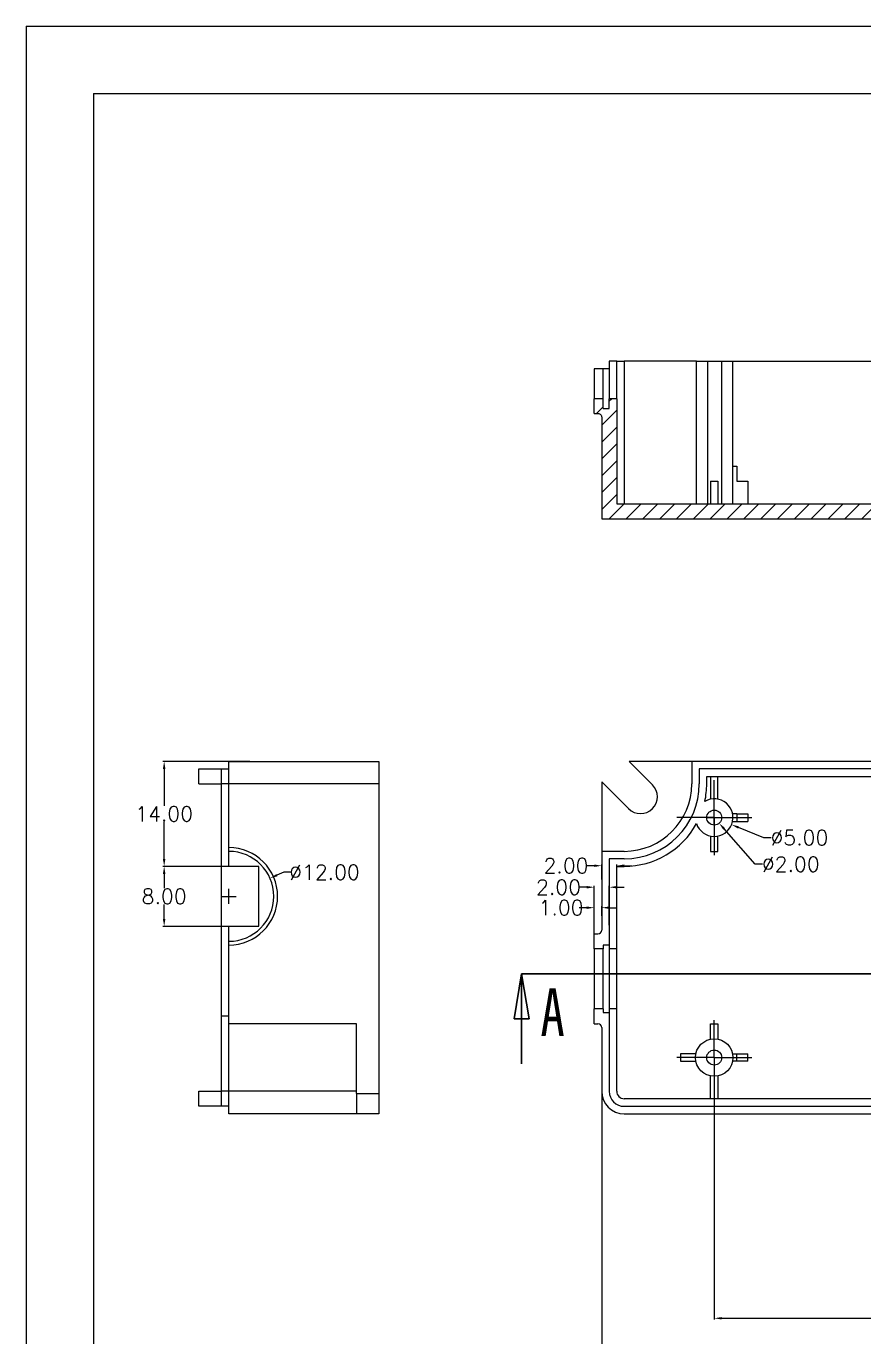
# Model space of a CAD drawing. Header units: inches. Extents: x 1561 to 2692, y 327 to 703.
# Drawn here: x 1560.6 to 1672.2, y 528.4 to 703.1 of the extents above; entities that cross this region are included whole.
import ezdxf

# ---------------------------------------------------------------- set-up
doc = ezdxf.new("R2010")
doc.units = ezdxf.units.IN
doc.header["$LTSCALE"] = 15
doc.linetypes.add('CENTERX2', pattern=[101.6, 63.5, -12.7, 12.7, -12.7])
doc.styles.add('SLDTEXTSTYLE0', font='TXT', dxfattribs={"width": 0.75})
doc.styles.get("Standard").update_dxf_attribs({"font": 'txt', "bigfont": 'gbcbig.shx'})
doc.dimstyles.new('2.5', dxfattribs={"dimtxt": 2, "dimasz": 1, "dimexe": 0.18, "dimexo": 0.0625, "dimgap": 0.09, "dimtad": 0, "dimtih": 1, "dimtoh": 1, "dimzin": 0, "dimdsep": 46, "dimtxsty": 'Standard', "dimcen": 1, "dimadec": 0, "dimazin": 2, "dimtfac": 1, "dimtofl": 0, "dimtmove": 0, "dimatfit": 3, "dimfxl": 1, "dimtolj": 1, "dimtzin": 0, "dimarcsym": 0})

# ---------------------------------------------------------------- blocks, each defined once
blk = doc.blocks.new('SW_CENTERMARKSYMBOL_0')
at = {"color": 0, "linetype": 'Continuous', "lineweight": 0}
for p, q in [((0, 2.5), (0, 5)), ((0, 0), (0, 2.5)), ((-2.5, 0), (-5, 0)), ((0, 0), (-2.5, 0)), ((0, 0), (0, -2.5)), ((0, 0), (2.5, 0)), ((2.5, 0), (5, 0)), ((0, -2.5), (0, -5))]:
    blk.add_line(p, q, dxfattribs=at)
blk = doc.blocks.new('SW_CENTERMARKSYMBOL_3')
at = {"color": 0, "linetype": 'Continuous', "lineweight": 0}
for p, q in [((0, 2.5), (0, 5)), ((0, 0), (0, 2.5)), ((-2.5, 0), (-5, 0)), ((0, 0), (-2.5, 0)), ((0, 0), (0, -2.5)), ((0, 0), (2.5, 0)), ((2.5, 0), (5, 0)), ((0, -2.5), (0, -5))]:
    blk.add_line(p, q, dxfattribs=at)
blk = doc.blocks.new('_CLOSED')
at = {"color": 0, "linetype": 'ByBlock', "lineweight": -2}
for p, q in [((-1, 0.166667), (0, 0)), ((-1, 0.166667), (-1, -0.166667)), ((0, 0), (-1, -0.166667)), ((0, 0), (-1, 0))]:
    blk.add_line(p, q, dxfattribs=at)
blk = doc.blocks.new('*D102')
at = {"color": 0, "lineweight": -2}
for p, q in [((1652.3, 565.55), (1652.3, 530.67)), ((1808.3, 563.34), (1808.3, 530.67)), ((1653.3, 530.85), (1725.88, 530.85)), ((1807.3, 530.85), (1734.72, 530.85))]:
    blk.add_line(p, q, dxfattribs=at)
at = {"color": 0}
for points in [[(1653.3, 531.01), (1653.3, 530.68), (1652.3, 530.85)], [(1807.3, 531.01), (1807.3, 530.68), (1808.3, 530.85)]]:
    blk.add_solid(points, dxfattribs=at)
at = {"layer": 'Defpoints', "color": 0}
for p in [(1652.3, 565.61), (1808.3, 563.4), (1808.3, 530.85)]:
    blk.add_point(p, dxfattribs=at)
at = {"color": 0, "insert": (1730.3, 530.85), "char_height": 2, "attachment_point": 5}
blk.add_mtext('\\A1;156.00', dxfattribs=at)
blk = doc.blocks.new('*D106')
at = {"color": 0, "lineweight": -2}
for p, q in [((1808.3, 572.46), (1808.3, 524.94)), ((1637.3, 563.22), (1637.3, 524.94)), ((1638.3, 525.12), (1718.71, 525.12)), ((1807.3, 525.12), (1726.89, 525.12))]:
    blk.add_line(p, q, dxfattribs=at)
at = {"color": 0}
for points in [[(1638.3, 525.28), (1638.3, 524.95), (1637.3, 525.12)], [(1807.3, 525.28), (1807.3, 524.95), (1808.3, 525.12)]]:
    blk.add_solid(points, dxfattribs=at)
at = {"layer": 'Defpoints', "color": 0}
for p in [(1808.3, 572.52), (1637.3, 563.29), (1808.3, 525.12)]:
    blk.add_point(p, dxfattribs=at)
at = {"color": 0, "insert": (1722.8, 525.12), "char_height": 2, "attachment_point": 5}
blk.add_mtext('\\A1;171.00', dxfattribs=at)
blk = doc.blocks.new('*D108')
at = {"color": 0, "lineweight": -2}
for p, q in [((1635.3, 585.6), (1634.3, 585.6)), ((1636.3, 581.17), (1636.3, 585.78)), ((1637.3, 584.52), (1637.3, 585.78)), ((1638.3, 585.6), (1639.3, 585.6))]:
    blk.add_line(p, q, dxfattribs=at)
at = {"color": 0}
for points in [[(1635.3, 585.76), (1635.3, 585.43), (1636.3, 585.6)], [(1638.3, 585.76), (1638.3, 585.43), (1637.3, 585.6)]]:
    blk.add_solid(points, dxfattribs=at)
at = {"layer": 'Defpoints', "color": 0}
for p in [(1636.3, 585.6), (1637.3, 584.46), (1636.3, 581.11)]:
    blk.add_point(p, dxfattribs=at)
at = {"color": 0, "insert": (1631.88, 585.6), "char_height": 2, "attachment_point": 5}
blk.add_mtext('\\A1;1.00', dxfattribs=at)
blk = doc.blocks.new('*D109')
at = {"color": 0, "lineweight": -2}
for p, q in [((1635.3, 588.33), (1634.3, 588.33)), ((1636.3, 581.24), (1636.3, 588.51)), ((1638.3, 583.27), (1638.3, 588.51)), ((1639.3, 588.33), (1640.3, 588.33))]:
    blk.add_line(p, q, dxfattribs=at)
at = {"color": 0}
for points in [[(1635.3, 588.49), (1635.3, 588.16), (1636.3, 588.33)], [(1639.3, 588.49), (1639.3, 588.16), (1638.3, 588.33)]]:
    blk.add_solid(points, dxfattribs=at)
at = {"layer": 'Defpoints', "color": 0}
for p in [(1636.3, 588.33), (1638.3, 583.21), (1636.3, 581.17)]:
    blk.add_point(p, dxfattribs=at)
at = {"color": 0, "insert": (1631.54, 588.33), "char_height": 2, "attachment_point": 5}
blk.add_mtext('\\A1;2.00', dxfattribs=at)
blk = doc.blocks.new('*D110')
at = {"color": 0, "lineweight": -2}
for p, q in [((1636.3, 591.19), (1635.3, 591.19)), ((1637.3, 589.36), (1637.3, 591.37)), ((1639.3, 589.36), (1639.3, 591.37)), ((1640.3, 591.19), (1641.3, 591.19))]:
    blk.add_line(p, q, dxfattribs=at)
at = {"color": 0}
for points in [[(1636.3, 591.36), (1636.3, 591.03), (1637.3, 591.19)], [(1640.3, 591.36), (1640.3, 591.03), (1639.3, 591.19)]]:
    blk.add_solid(points, dxfattribs=at)
at = {"layer": 'Defpoints', "color": 0}
for p in [(1637.3, 591.19), (1637.3, 589.3), (1639.3, 589.3)]:
    blk.add_point(p, dxfattribs=at)
at = {"color": 0, "insert": (1632.54, 591.19), "char_height": 2, "attachment_point": 5}
blk.add_mtext('\\A1;2.00', dxfattribs=at)
blk = doc.blocks.new('*D135')
at = {"color": 0, "lineweight": -2}
for p, q in [((1652.3, 596.61), (1652.3, 598.61)), ((1651.3, 597.61), (1653.3, 597.61)), ((1658.89, 594.92), (1655.54, 596.29)), ((1659.89, 594.92), (1658.89, 594.92))]:
    blk.add_line(p, q, dxfattribs=at)
at = {"color": 0}
blk.add_solid([(1655.6, 596.44), (1655.48, 596.14), (1654.61, 596.67)], dxfattribs=at)
at = {"layer": 'Defpoints', "color": 0}
for p in [(1649.98, 598.56), (1654.61, 596.67)]:
    blk.add_point(p, dxfattribs=at)
at = {"color": 0, "insert": (1663.65, 594.92), "char_height": 2, "attachment_point": 5}
blk.add_mtext('\\A1;∅5.00', dxfattribs=at)
blk = doc.blocks.new('*D136')
at = {"color": 0, "lineweight": -2}
for p, q in [((1652.3, 596.61), (1652.3, 598.61)), ((1651.3, 597.61), (1653.3, 597.61)), ((1657.74, 591.4), (1653.62, 596.11)), ((1658.74, 591.4), (1657.74, 591.4))]:
    blk.add_line(p, q, dxfattribs=at)
at = {"color": 0}
blk.add_solid([(1653.74, 596.22), (1653.49, 596), (1652.96, 596.86)], dxfattribs=at)
at = {"layer": 'Defpoints', "color": 0}
for p in [(1651.64, 598.36), (1652.96, 596.86)]:
    blk.add_point(p, dxfattribs=at)
at = {"color": 0, "insert": (1662.5, 591.4), "char_height": 2, "attachment_point": 5}
blk.add_mtext('\\A1;∅2.00', dxfattribs=at)
blk = doc.blocks.new('*D137')
at = {"color": 0, "lineweight": -2}
for p, q in [((1590.37, 605.11), (1578.78, 605.11)), ((1578.96, 604.11), (1578.96, 599.2)), ((1578.96, 592.11), (1578.96, 597.02)), ((1586.52, 591.11), (1578.78, 591.11))]:
    blk.add_line(p, q, dxfattribs=at)
at = {"color": 0}
for points in [[(1578.79, 604.11), (1579.13, 604.11), (1578.96, 605.11)], [(1578.79, 592.11), (1579.13, 592.11), (1578.96, 591.11)]]:
    blk.add_solid(points, dxfattribs=at)
at = {"layer": 'Defpoints', "color": 0}
for p in [(1578.96, 605.11), (1590.44, 605.11), (1586.58, 591.11)]:
    blk.add_point(p, dxfattribs=at)
at = {"color": 0, "insert": (1578.96, 598.11), "char_height": 2, "attachment_point": 5}
blk.add_mtext('\\A1;14.00', dxfattribs=at)
blk = doc.blocks.new('*D138')
at = {"color": 0, "lineweight": -2}
for p, q in [((1589.52, 591.11), (1578.78, 591.11)), ((1578.96, 590.11), (1578.96, 588.2)), ((1578.96, 584.11), (1578.96, 586.02)), ((1589.52, 583.11), (1578.78, 583.11))]:
    blk.add_line(p, q, dxfattribs=at)
at = {"color": 0}
for points in [[(1578.79, 590.11), (1579.13, 590.11), (1578.96, 591.11)], [(1578.79, 584.11), (1579.13, 584.11), (1578.96, 583.11)]]:
    blk.add_solid(points, dxfattribs=at)
at = {"layer": 'Defpoints', "color": 0}
for p in [(1578.96, 591.11), (1589.58, 591.11), (1589.58, 583.11)]:
    blk.add_point(p, dxfattribs=at)
at = {"color": 0, "insert": (1578.96, 587.11), "char_height": 2, "attachment_point": 5}
blk.add_mtext('\\A1;8.00', dxfattribs=at)
blk = doc.blocks.new('*D139')
at = {"color": 0, "lineweight": -2}
for p, q in [((1594.91, 590.33), (1593.99, 589.93)), ((1595.91, 590.33), (1594.91, 590.33)), ((1587.58, 586.11), (1587.58, 588.11)), ((1586.58, 587.11), (1588.58, 587.11))]:
    blk.add_line(p, q, dxfattribs=at)
at = {"color": 0}
blk.add_solid([(1593.92, 590.08), (1594.06, 589.78), (1593.08, 589.53)], dxfattribs=at)
at = {"layer": 'Defpoints', "color": 0}
for p in [(1593.08, 589.53), (1582.09, 584.7)]:
    blk.add_point(p, dxfattribs=at)
at = {"color": 0, "insert": (1600.33, 590.33), "char_height": 2, "attachment_point": 5}
blk.add_mtext('\\A1;∅12.00', dxfattribs=at)

msp = doc.modelspace()

# ---------------------------------------------------------------- hatches: boundary and pattern name
at = {"linetype": 'Continuous', "lineweight": 0}
h = msp.add_hatch(dxfattribs=at)
h.set_pattern_fill('ANSI31', color=4, scale=0.5, style=0)
h.set_pattern_definition([(45, (0, 11.6887), (-1.122532, 1.122532), [])])
edge = h.paths.add_edge_path(flags=0)
edge.add_line((1808.299, 657.46), (1807.299, 657.46))
edge.add_line((1807.299, 657.46), (1807.299, 658.46))
edge.add_line((1807.299, 658.46), (1806.299, 658.46))
edge.add_line((1806.299, 658.46), (1806.299, 639.46))
edge.add_line((1806.299, 639.46), (1639.299, 639.46))
edge.add_line((1639.299, 639.46), (1639.299, 653.46))
edge.add_line((1639.299, 653.46), (1638.299, 653.46))
edge.add_line((1638.299, 653.46), (1638.299, 652.16))
edge.add_line((1638.299, 652.16), (1637.499, 652.16))
edge.add_line((1637.499, 652.16), (1637.499, 653.46))
edge.add_line((1637.499, 653.46), (1636.299, 653.46))
edge.add_line((1636.299, 653.46), (1636.299, 651.497))
edge.add_line((1636.299, 651.497), (1636.799, 651.497))
edge.add_spline(control_points=[(1636.799, 651.497), (1636.805, 651.497), (1636.811, 651.497), (1636.817, 651.496), (1636.872, 651.494), (1636.928, 651.483), (1636.98, 651.462), (1637.012, 651.45), (1637.043, 651.434), (1637.072, 651.415), (1637.119, 651.384), (1637.161, 651.345), (1637.195, 651.3), (1637.229, 651.256), (1637.256, 651.204), (1637.274, 651.151), (1637.29, 651.101), (1637.299, 651.047), (1637.299, 650.994)], knot_values=[0.0028472, 0.0028472, 0.0028472, 0.0028472, 0.0028651, 0.0028651, 0.0028651, 0.0030321, 0.0030321, 0.0030321, 0.0031342, 0.0031342, 0.0031342, 0.0033027, 0.0033027, 0.0033027, 0.0034712, 0.0034712, 0.0034712, 0.0036303, 0.0036303, 0.0036303, 0.0036303], weights=[1, 1, 1, 1, 1, 1, 1, 1, 1, 1, 1, 1, 1, 1, 1, 1, 1, 1, 1], degree=3, periodic=0)
edge.add_line((1637.299, 650.994), (1637.299, 637.46))
edge.add_line((1637.299, 637.46), (1808.299, 637.46))
edge.add_line((1808.299, 637.46), (1808.299, 657.46))

# ---------------------------------------------------------------- linework, layer by layer
for p, q in [((1560.568, 703.141), (2092.671, 703.141)), ((1560.568, 703.141), (1560.568, 326.907)), ((1569.526, 694.183), (2083.713, 694.183)), ((1569.526, 694.183), (1569.526, 335.865))]:
    msp.add_line(p, q)
at = {"color": 7, "linetype": 'Continuous', "lineweight": 15}
for p, q in [((1637.499, 657.46), (1636.299, 657.46)), ((1636.299, 657.46), (1636.299, 653.46)), ((1637.499, 653.46), (1637.499, 657.46)), ((1638.299, 657.46), (1637.499, 657.46)), ((1639.299, 658.46), (1638.299, 658.46)), ((1638.299, 658.46), (1638.299, 653.46)), ((1639.299, 653.46), (1639.299, 658.46)), ((1639.299, 658.46), (1640.299, 658.46)), ((1640.299, 658.46), (1640.299, 639.46)), ((1649.933, 658.46), (1640.299, 658.46)), ((1649.933, 639.46), (1649.933, 658.46)), ((1649.933, 658.46), (1654.799, 658.46)), ((1654.799, 644.46), (1654.799, 658.46)), ((1654.799, 658.46), (1740.299, 658.46)), ((1636.299, 651.497), (1636.299, 653.46)), ((1637.499, 653.46), (1636.299, 653.46)), ((1637.499, 652.16), (1637.499, 653.46)), ((1637.499, 652.16), (1638.299, 652.16)), ((1638.299, 652.16), (1638.299, 653.46)), ((1639.299, 653.46), (1638.299, 653.46)), ((1639.299, 653.46), (1639.299, 639.46)), ((1636.299, 651.497), (1636.799, 651.497)), ((1637.299, 650.994), (1637.299, 637.46)), ((1654.748, 644.46), (1654.748, 639.46)), ((1654.748, 644.46), (1655.299, 644.46)), ((1655.299, 644.46), (1655.299, 642.46)), ((1651.799, 642.46), (1651.799, 639.46)), ((1651.799, 642.46), (1652.799, 642.46)), ((1652.799, 642.46), (1652.799, 639.46)), ((1655.299, 642.46), (1656.799, 642.46)), ((1656.799, 642.46), (1656.799, 639.46)), ((1639.299, 639.46), (1806.299, 639.46)), ((1637.299, 637.46), (1808.299, 637.46)), ((1587.583, 605.112), (1607.583, 605.112)), ((1587.583, 602.112), (1587.583, 605.112)), ((1607.583, 605.112), (1607.583, 602.112)), ((1644.063, 601.987), (1640.938, 605.112)), ((1649.299, 605.112), (1640.938, 605.112)), ((1649.299, 605.112), (1649.299, 602.112)), ((1805.299, 605.112), (1649.299, 605.112)), ((1583.583, 602.112), (1583.583, 604.112)), ((1583.583, 604.112), (1586.583, 604.112)), ((1586.583, 604.112), (1587.583, 604.112)), ((1586.583, 602.112), (1586.583, 604.112)), ((1650.299, 604.112), (1650.299, 602.112)), ((1740.299, 604.112), (1650.299, 604.112)), ((1651.299, 603.112), (1740.299, 603.112)), ((1651.299, 602.112), (1651.299, 603.112)), ((1651.799, 603.112), (1651.799, 600.062)), ((1652.799, 600.062), (1652.799, 603.112)), ((1583.583, 602.112), (1586.583, 602.112)), ((1586.583, 591.112), (1586.583, 602.112)), ((1587.583, 602.112), (1586.583, 602.112)), ((1607.583, 602.112), (1587.583, 602.112)), ((1587.583, 593.612), (1587.583, 602.112)), ((1607.583, 602.112), (1607.583, 560.836)), ((1637.299, 602.388), (1640.881, 598.805)), ((1637.299, 602.388), (1637.299, 593.112)), ((1655.299, 598.112), (1654.748, 598.112)), ((1655.299, 598.112), (1655.299, 597.112)), ((1655.299, 598.112), (1656.799, 598.112)), ((1656.799, 598.112), (1656.799, 597.112)), ((1654.748, 597.112), (1655.299, 597.112)), ((1655.299, 597.112), (1656.799, 597.112)), ((1651.799, 595.163), (1651.799, 593.112)), ((1652.799, 593.112), (1652.799, 595.163)), ((1587.583, 593.112), (1587.583, 593.612)), ((1587.583, 591.112), (1587.583, 593.112)), ((1637.299, 593.112), (1637.299, 582.612)), ((1640.299, 593.112), (1637.299, 593.112)), ((1651.799, 593.112), (1652.799, 593.112)), ((1587.583, 591.112), (1586.583, 591.112)), ((1586.583, 583.112), (1586.583, 591.112)), ((1591.583, 591.112), (1587.583, 591.112)), ((1591.583, 583.112), (1591.583, 591.112)), ((1640.299, 592.112), (1638.299, 592.112)), ((1638.299, 592.112), (1638.299, 580.112)), ((1639.299, 580.112), (1639.299, 591.112)), ((1639.299, 591.112), (1640.299, 591.112)), ((1586.583, 571.112), (1586.583, 583.112)), ((1586.583, 583.112), (1587.583, 583.112)), ((1587.583, 581.112), (1587.583, 583.112)), ((1587.583, 583.112), (1591.583, 583.112)), ((1636.299, 580.112), (1636.299, 582.112)), ((1636.299, 582.112), (1636.799, 582.112)), ((1587.583, 580.612), (1587.583, 581.112)), ((1587.583, 570.112), (1587.583, 580.612)), ((1637.499, 580.612), (1637.499, 580.112)), ((1638.299, 580.612), (1637.499, 580.612)), ((1637.499, 580.112), (1636.299, 580.112)), ((1636.299, 580.112), (1636.299, 572.112)), ((1637.499, 572.112), (1637.499, 580.112)), ((1639.299, 580.112), (1638.299, 580.112)), ((1638.299, 580.112), (1638.299, 572.112)), ((1639.299, 572.112), (1639.299, 580.112)), ((1636.299, 570.112), (1636.299, 572.112)), ((1637.499, 572.112), (1636.299, 572.112)), ((1637.499, 572.112), (1637.499, 571.612)), ((1637.499, 571.612), (1638.299, 571.612)), ((1639.299, 572.112), (1638.299, 572.112)), ((1638.299, 572.112), (1638.299, 561.112)), ((1639.299, 561.112), (1639.299, 572.112)), ((1587.583, 571.112), (1586.583, 571.112)), ((1586.583, 561.112), (1586.583, 571.112)), ((1604.583, 570.112), (1587.583, 570.112)), ((1587.583, 561.112), (1587.583, 570.112)), ((1604.583, 560.836), (1604.583, 570.112)), ((1636.299, 570.112), (1636.799, 570.112)), ((1651.799, 570.112), (1652.799, 570.112)), ((1651.799, 568.062), (1651.799, 570.112)), ((1652.799, 570.112), (1652.799, 568.062)), ((1637.299, 569.612), (1637.299, 561.112)), ((1647.799, 566.112), (1647.799, 565.112)), ((1649.849, 566.112), (1647.799, 566.112)), ((1647.799, 565.112), (1649.849, 565.112)), ((1654.748, 566.112), (1655.299, 566.112)), ((1655.299, 565.112), (1654.748, 565.112)), ((1655.299, 565.112), (1655.299, 566.112)), ((1655.299, 566.112), (1656.799, 566.112)), ((1656.799, 565.112), (1655.299, 565.112)), ((1656.799, 565.112), (1656.799, 566.112)), ((1651.799, 560.112), (1651.799, 563.163)), ((1652.799, 563.163), (1652.799, 560.112)), ((1583.583, 559.112), (1583.583, 561.112)), ((1583.583, 561.112), (1586.583, 561.112)), ((1587.583, 561.112), (1586.583, 561.112)), ((1586.583, 559.112), (1586.583, 561.112)), ((1604.583, 561.112), (1587.583, 561.112)), ((1587.583, 558.112), (1587.583, 561.112)), ((1604.583, 560.836), (1607.583, 560.836)), ((1604.583, 560.836), (1604.583, 558.112)), ((1607.583, 560.836), (1607.583, 558.112)), ((1720.299, 560.112), (1640.299, 560.112)), ((1586.583, 559.112), (1583.583, 559.112)), ((1587.583, 559.112), (1586.583, 559.112)), ((1604.583, 558.112), (1587.583, 558.112)), ((1607.583, 558.112), (1604.583, 558.112)), ((1640.299, 559.112), (1720.299, 559.112)), ((1640.299, 558.112), (1796.299, 558.112))]:
    msp.add_line(p, q, dxfattribs=at)
at = {"color": 5, "linetype": 'Continuous', "lineweight": 15}
for p, q in [((1651.433, 639.46), (1651.433, 658.46)), ((1653.299, 639.46), (1653.299, 658.46))]:
    msp.add_line(p, q, dxfattribs=at)
at = {"color": 1, "linetype": 'CENTERX2', "lineweight": 30}
msp.add_line((1821.42, 576.771), (1626.62, 576.771), dxfattribs=at)
at = {"color": 7, "linetype": 'Continuous', "lineweight": 30}
msp.add_line((1626.62, 564.771), (1626.62, 576.771), dxfattribs=at)
at = {"color": 7, "linetype": 'Continuous', "lineweight": 15}
for centre, radius in [((1652.299, 597.612), 1), ((1652.299, 565.612), 2.5), ((1652.299, 565.612), 1)]:
    msp.add_circle(centre, radius, dxfattribs=at)
for centre, radius, start, end in [((1640.299, 602.112), 10, 270, 0), ((1640.299, 602.112), 9, 270, 0), ((1642.472, 600.396), 2.25, 225, 45), ((1640.299, 602.112), 11, 347.7424, 0), ((1652.299, 597.612), 2.5, 198.8676, 120.02031), ((1640.299, 602.112), 11, 270, 331.14551), ((1587.583, 587.112), 6.5, 270, 90), ((1587.583, 587.112), 6, 270, 90), ((1636.799, 582.612), 0.5, 270, 0), ((1636.799, 569.612), 0.5, 0, 90), ((1640.299, 561.112), 3, 180, 270), ((1640.299, 561.112), 2, 180, 270), ((1640.299, 561.112), 1, 180, 270)]:
    msp.add_arc(centre, radius, start, end, dxfattribs=at)
msp.add_open_spline([(1636.799, 651.497), (1636.93, 651.497), (1637.061, 651.442), (1637.245, 651.256), (1637.299, 651.126), (1637.299, 650.994)], degree=3, knots=[0, 0, 0, 0, 0.5, 0.5, 1, 1, 1, 1], dxfattribs=at)

# ---------------------------------------------------------------- block references
at = {"color": 7, "linetype": 'Continuous', "lineweight": 0}
for name, p in [('SW_CENTERMARKSYMBOL_3', (1652.299, 597.612)), ('SW_CENTERMARKSYMBOL_0', (1652.299, 565.612))]:
    msp.add_blockref(name, p, dxfattribs=at)
at = {"color": 7, "linetype": 'Continuous', "lineweight": 30, "xscale": 6, "yscale": 6, "rotation": 90}
msp.add_blockref('_CLOSED', (1626.62, 576.771), dxfattribs=at)

# ---------------------------------------------------------------- texts
at = {"color": 7, "linetype": 'Continuous', "insert": (1629.125, 574.858), "char_height": 6.35, "attachment_point": 1, "style": 'SLDTEXTSTYLE0'}
msp.add_mtext('A', dxfattribs=at)

# ---------------------------------------------------------------- dimensions: what is measured, and where the dimension line sits
for base, p1, p2, picture, middle in [((1578.96, 605.112), (1586.583, 591.112), (1590.436, 605.112), '*D137', (1578.96, 598.112)), ((1578.96, 591.112), (1589.583, 583.112), (1589.583, 591.112), '*D138', (1578.96, 587.112))]:
    dim = msp.add_linear_dim(base=base, p1=p1, p2=p2, angle=90, dimstyle='2.5')
    dim.commit()
    dim.dimension.update_dxf_attribs({"geometry": picture, "text_midpoint": middle})
for p1, p2, picture, middle in [((1649.984, 598.557), (1654.613, 596.668), '*D135', (1663.649, 594.922)), ((1651.64, 598.364), (1652.958, 596.86), '*D136', (1662.495, 591.403))]:
    dim = msp.add_diameter_dim_2p(p1=p1, p2=p2, dimstyle='2.5')
    dim.commit()
    dim.dimension.update_dxf_attribs({"geometry": picture, "text_midpoint": middle, "dimtype": 163})
for base, p1, p2, picture, middle in [((1637.299, 591.193), (1639.299, 589.301), (1637.299, 589.301), '*D110', (1632.542, 591.193)), ((1636.299, 588.327), (1638.299, 583.209), (1636.299, 581.175), '*D109', (1631.542, 588.327)), ((1636.299, 585.596), (1637.299, 584.459), (1636.299, 581.112), '*D108', (1631.875, 585.596)), ((1808.299, 525.118), (1637.299, 563.285), (1808.299, 572.518), '*D106', (1722.799, 525.118)), ((1808.299, 530.846), (1652.299, 565.612), (1808.299, 563.402), '*D102', (1730.299, 530.846))]:
    dim = msp.add_linear_dim(base=base, p1=p1, p2=p2, dimstyle='2.5')
    dim.commit()
    dim.dimension.update_dxf_attribs({"geometry": picture, "text_midpoint": middle})
dim = msp.add_diameter_dim_2p(p1=(1582.09, 584.697), p2=(1593.075, 589.527), dimstyle='2.5')
dim.commit()
dim.dimension.update_dxf_attribs({"geometry": '*D139', "text_midpoint": (1600.329, 590.332)})

doc.saveas('drawing.dxf')
